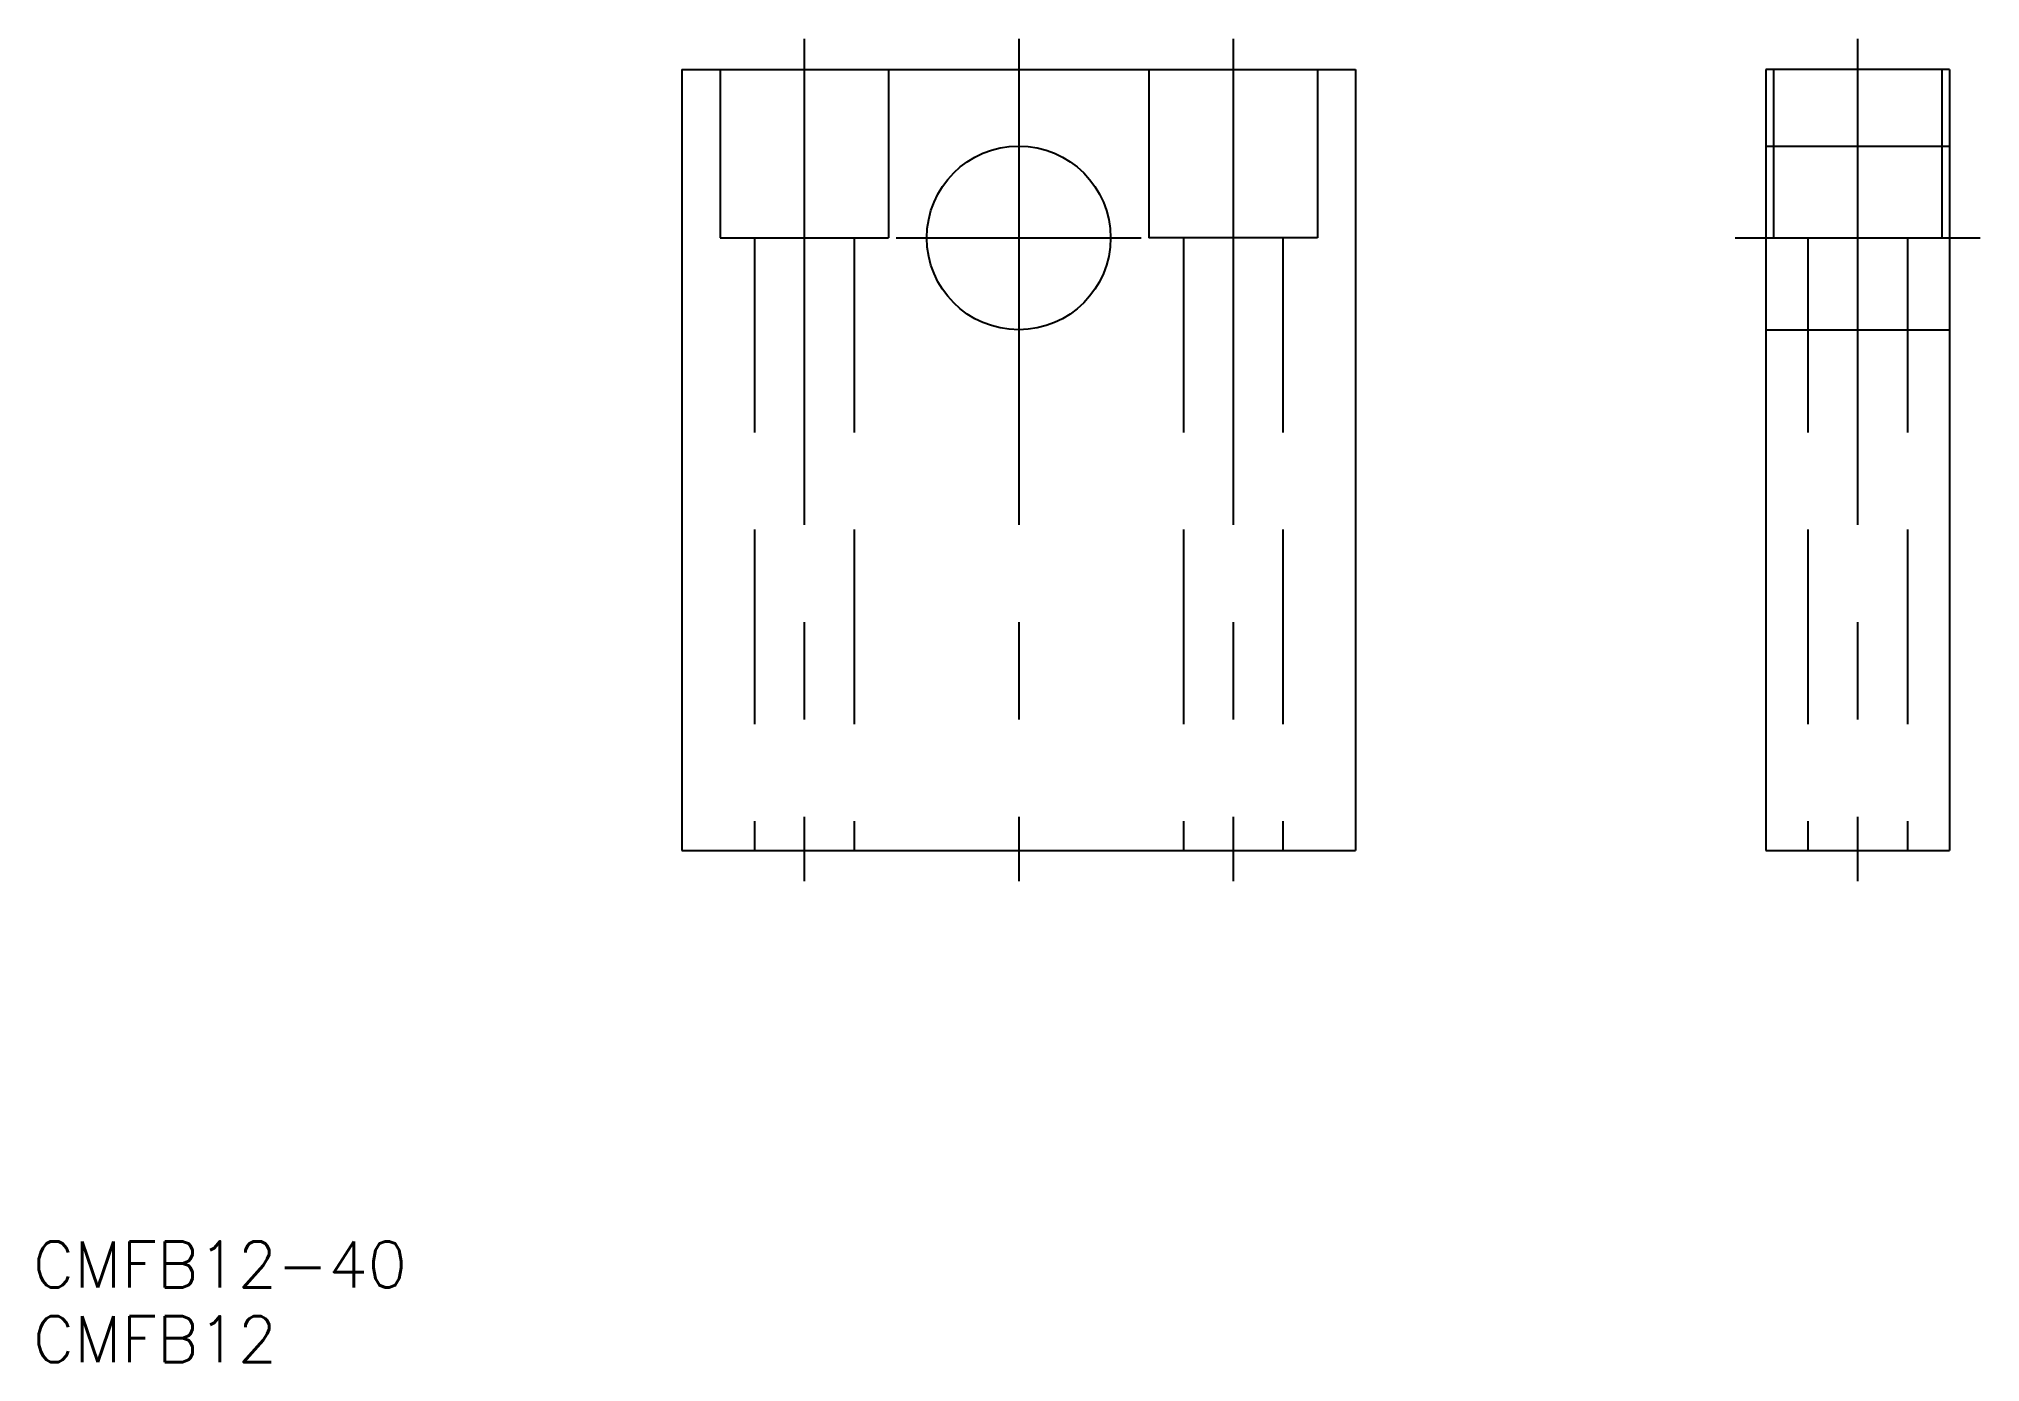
# Model space of a CAD drawing. Extents: x -64 to 63, y -73 to 13.
import ezdxf

# ---------------------------------------------------------------- set-up
doc = ezdxf.new("R2010")
doc.units = 0
doc.linetypes.add('CENTER', pattern=[50.8, 31.75, -6.35, 6.35, -6.35])
doc.linetypes.add('DASHED', pattern=[19.05, 12.7, -6.35])
doc.layers.get('0').update_dxf_attribs({"linetype": 'CONTINUOUS'})
doc.layers.add('CENTER', color=1, linetype='CENTER')
doc.styles.get("Standard").update_dxf_attribs({"font": 'txt.shx', "height": 3, "bigfont": 'bigfont.shx'})

msp = doc.modelspace()

# ---------------------------------------------------------------- linework, layer by layer
at = {"color": 7, "linetype": 'CONTINUOUS'}
for p, q in [((-22, 11), (-22, -40)), ((-22, 11), (22, 11)), ((22, 11), (22, -40)), ((60.78, 11), (48.78, 11)), ((48.78, 11), (48.78, -40)), ((60.78, 11), (60.78, -40)), ((-22, -40), (22, -40)), ((48.78, -40), (60.78, -40))]:
    msp.add_line(p, q, dxfattribs=at)
at = {"color": 3, "linetype": 'DASHED'}
for p, q in [((-19.5, 11), (-19.5, 0)), ((-8.5, 11), (-8.5, 0)), ((8.5, 11), (8.5, 0)), ((19.5, 11), (19.5, 0)), ((49.28, 11), (49.28, 0)), ((60.28, 11), (60.28, 0)), ((48.78, 6), (60.78, 6)), ((-19.5, 0), (-8.5, 0)), ((-17.25, 0), (-17.25, -40)), ((-10.75, 0), (-10.75, -40)), ((19.5, 0), (8.5, 0)), ((10.75, 0), (10.75, -40)), ((17.25, 0), (17.25, -40)), ((49.28, 0), (60.28, 0)), ((51.53, 0), (51.53, -40)), ((58.03, 0), (58.03, -40)), ((48.78, -6), (60.78, -6))]:
    msp.add_line(p, q, dxfattribs=at)
at = {"color": 7, "linetype": 'CONTINUOUS'}
msp.add_circle((0, 0), 6, dxfattribs=at)
at = {"layer": 'CENTER', "color": 1, "linetype": 'CENTER'}
for p, q in [((-14, 13), (-14, -42)), ((0, 13), (0, -42)), ((14, 13), (14, -42)), ((54.78, 13), (54.78, -42)), ((-8, 0), (8, 0)), ((46.78, 0), (62.78, 0))]:
    msp.add_line(p, q, dxfattribs=at)

# ---------------------------------------------------------------- texts
at = {"color": 7, "linetype": 'CONTINUOUS'}
for s, p in [('CMFB12-40', (-64.37, -68.54)), ('CMFB12', (-64.37, -73.42))]:
    msp.add_text(s, height=3, dxfattribs=at).set_placement(p)

doc.saveas('drawing.dxf')
